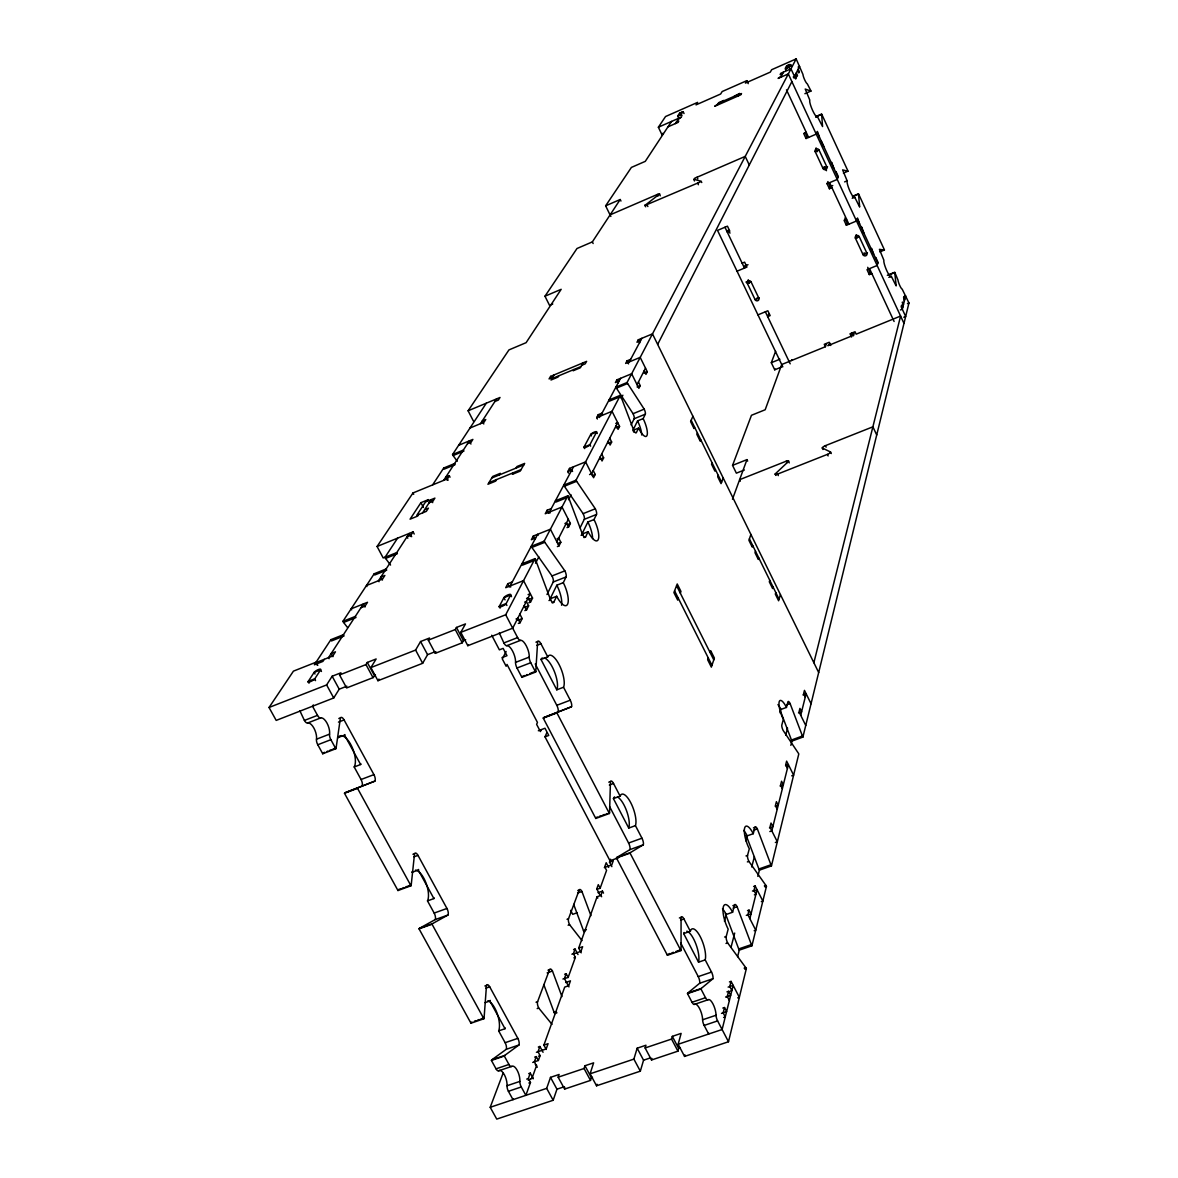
<?xml version="1.0" encoding="UTF-8"?>
<svg xmlns="http://www.w3.org/2000/svg" width="1178" height="1178" viewBox="0 0 1178 1178"><rect width="100%" height="100%" fill="white"/><g stroke="black" fill="none" stroke-linecap="round" stroke-linejoin="round"><path stroke-width="1.5" d="M535.961 642.172L537.654 641.524A5.154 1.796 69.1 0 1 540.952 643.777L547.755 656.868A17.979 6.243 69.3 0 1 559.079 664.554A17.979 6.243 69.3 0 1 563.54 687.245L570.27 700.203A5.139 1.782 69.6 0 1 571.551 706.726L543.632 717.652A5.198 1.855 69.7 0 0 543.249 718.109L595.774 818.46L609.394 813.497A5.183 1.782 70.5 0 0 609.556 812.629L610.454 781.559L608.776 782.177M499.281 632.925L503.875 642.938A5.227 1.885 69 0 0 506.805 645.691A10.469 3.77 69.1 0 1 512.621 651.154A10.469 3.77 69.1 0 1 515.552 662.389A5.213 1.87 69.2 0 0 517.009 668.014L521.883 677.335L535.607 672.064A5.227 1.855 69.3 0 0 535.799 671.254L537.654 641.524M412.948 854.256L414.553 853.652A4.992 2.061 70.9 0 1 417.984 855.375L446.948 908.459A4.977 2.032 71.5 0 1 448.038 914.997L435.227 919.591L419.486 928.308A5.036 2.106 71.7 0 0 419.059 928.868L470.964 1023.226L483.878 1018.764A5.036 2.032 72.5 0 0 484.099 1017.836L486.485 985.426A4.948 1.988 72.2 0 1 489.724 986.84L517.834 1038.363A4.948 1.958 72.7 0 1 518.997 1044.96L504.699 1055.429L491.815 1059.817A5.006 2.032 73 0 0 491.417 1060.436L496.041 1068.844A5.006 2.017 73 0 0 498.809 1070.758A10.028 4.035 73.2 0 1 504.302 1074.601A10.028 4.035 73.2 0 1 507.041 1085.733A5.006 2.003 73.2 0 0 508.41 1091.299L513.004 1099.648L513.299 1098.838M610.881 216.443L610.101 214.867L658.046 194.149L659.68 193.928L644.749 205.532L697.612 183.105C707.168 179.998 687.437 180.455 697.067 177.23L745.218 156.394L749.282 164.994M338.822 718.521L340.427 717.888A5.036 2.135 69.4 0 1 344.079 719.935L373.927 774.623A5.021 2.106 70 0 1 374.943 781.102L344.948 792.794A5.08 2.194 70.2 0 0 344.477 793.28L397.973 890.539L410.975 885.797A5.065 2.12 71.2 0 0 411.225 884.914L414.553 853.652M299.83 710.702L304.41 720.435A5.11 2.223 69.3 0 0 307.591 723.012A10.234 4.447 69.4 0 1 313.908 728.107A10.234 4.447 69.4 0 1 316.484 739.195A5.095 2.209 69.6 0 0 317.78 744.746L322.743 753.773L335.833 748.737A5.11 2.194 69.6 0 0 336.113 747.912L340.427 717.888M503.256 1072.746L490.21 1107.291L496.748 1119.1L553.174 1100.267L546.68 1088.354L550.509 1077.355L559.094 1074.469L558.151 1077.193L564.615 1089.076L590.502 1080.403L584.067 1068.49L584.965 1065.751L593.624 1062.85L590.075 1073.806L596.539 1085.792L640.331 1071.17L633.882 1059.11L637.165 1048.199L645.927 1045.239L645.117 1047.964L651.522 1059.994L677.939 1051.159L671.548 1039.07L672.314 1036.36L681.134 1033.386L678.145 1044.268L684.565 1056.416L728.49 1041.75L746.351 968.625A4.874 1.531 71.7 0 0 745.748 967.609L727.621 942.901A4.889 1.546 71.5 0 1 726.237 936.466L728.166 929.118A16.919 5.33 71.3 0 1 723.307 906.927A16.919 5.33 71.3 0 1 732.598 912.243L734.468 905.131A4.786 1.487 71.2 0 1 737.089 906.662L751.387 944.579A4.786 1.472 71.4 0 0 751.932 945.787L739.254 950.145A4.771 1.502 71.5 0 1 738.709 948.938L725.324 913.436M751.932 945.787L766.451 886.357A4.594 1.384 71 0 0 765.877 885.385L748.899 861.383A4.609 1.399 70.8 0 1 747.544 855.39L749.282 848.808A15.962 4.786 70.7 0 1 744.599 828.119A15.962 4.786 70.7 0 1 753.257 833.7L754.936 827.324A4.506 1.34 70.6 0 1 757.366 828.914L770.927 864.755A4.506 1.325 70.8 0 0 771.443 865.904L759.412 870.144A4.506 1.355 70.9 0 1 758.897 868.996L746.204 835.438M771.443 865.904L798.787 753.979A4.152 1.149 70 0 0 798.272 753.066L783.09 730.331A4.167 1.149 69.9 0 1 781.824 725.03L783.341 719.302A13.738 3.784 69.8 0 1 779.173 701.838A13.738 3.784 69.8 0 1 786.462 707.418L787.92 701.852A4.079 1.119 69.7 0 1 790.085 703.531L802.454 736.014A4.079 1.104 69.9 0 0 802.91 737.075L791.925 741.08A4.079 1.119 69.9 0 1 791.469 740.034L780.425 710.997M802.91 737.075L908.96 302.982L902.157 289.081A5.419 1.001 67.8 0 1 899.801 285.606A5.419 1.001 67.8 0 1 897.989 280.055L894.75 272.236L887.328 275.299M749.856 918.634L757.071 889.743L753.994 890.818M800.716 715.282L806.105 693.739L802.94 694.902M813.865 662.728L900.596 316.057L856.17 334.169L855.037 331.754L850.03 333.786L851.547 337.011M722.836 1008.073L724.499 1007.514L723.159 1012.844L725.265 1016.909L723.601 1017.468M729.359 1000.549L727.268 996.514L728.593 991.302L726.944 991.861M729.447 981.937L731.082 981.377L729.786 986.546L731.862 990.536L730.213 991.096M747.5 910.653L749.061 910.108L747.883 914.791L755.746 930.164L754.185 930.708M754.391 894.838L755.937 894.293L754.008 890.494L755.142 885.959L753.611 886.504M737.619 956.639L739.504 949.159M757.837 876.388L759.589 869.408M790.85 745.365L792.19 740.064M708.861 1033.239L708.655 1034.034L704.149 1025.434A5.11 1.693 72.2 0 1 702.603 1019.78A10.249 3.416 72.1 0 0 699.541 1008.486A10.249 3.416 72.1 0 0 694.534 1004.348A5.11 1.708 72 0 1 692.031 1002.272L687.496 993.614A5.124 1.723 72 0 1 687.79 993.025L699.644 983.277L712.94 978.727A5.051 1.649 71.8 0 0 711.527 972.071L705.195 959.879A17.67 5.787 71.5 0 0 700.262 936.687A17.67 5.787 71.5 0 0 690.337 931.283L683.947 918.973A5.065 1.679 71.4 0 0 681.061 917.382L679.382 917.971M731.023 947.318L734.689 933.079M751.726 866.993L754.406 856.597M785.741 735.101L787.552 728.078M724.426 921.211L726.237 914.467A16.919 5.36 71.3 0 0 722.497 908.842M745.865 840.886L747.205 835.85A15.947 4.815 70.7 0 0 743.716 830.416M780.042 712.852L780.94 709.451A13.738 3.814 69.8 0 0 777.951 704.591M684.565 1056.416L684.978 1054.87M677.939 1051.159L678.675 1048.435L672.314 1036.36M651.522 1059.994L651.964 1058.448M640.331 1071.17L643.556 1060.2L637.165 1048.199M780.425 594.596L778.614 600.765L775.33 594.095L775.801 592.549M875.563 258.232L875.784 257.452L878.066 262.355L877.139 265.477L867.023 269.674L869.305 274.592L871.823 273.546M700.984 181L701.764 182.546M869.305 274.592L870.012 272.221L867.73 267.318M773.062 586.983L772.606 588.514L769.308 581.814L769.779 580.298M873.664 254.124L871.617 248.44L871.381 249.206M596.539 1085.792L597.025 1084.231M758.794 557.93L758.308 559.432L754.995 552.688L755.481 551.201M863.769 232.773L861.722 227.089L861.471 227.84M590.502 1080.403L591.385 1077.664L584.965 1065.751M896.178 285.636L894.735 272.56L888.801 275.004M744.363 469.993L736.368 473.173L732.554 465.369L751.461 415.289L765.185 409.753L781.721 364.517L825.41 346.715L826.234 344.167M856.421 235.202L855.419 238.221L863.062 254.684A2.091 2.003 14.8 0 0 865.83 255.744A2.091 2.003 14.8 0 0 866.861 253.108L859.218 236.631A2.091 2.017 15.7 0 0 856.465 235.571A2.091 2.017 15.7 0 0 855.419 238.221L859.218 236.631M752.727 545.576L752.241 547.063L748.913 540.304L750.901 534.429M859.557 223.717L857.51 218.018L856.509 220.993L846.364 225.263L844.066 220.301L846.599 219.226M564.615 1089.076L565.013 1087.868M708.258 657.913L707.639 659.724L711.35 667.131L714.383 658.046L710.687 650.698L710.084 652.494M553.174 1100.267L556.958 1089.194L550.509 1077.355M846.364 225.263L847.144 223.01L844.847 218.063M601.619 896.738L600.913 895.398L602.444 891.113L598.012 892.703M791.572 360.497L791.837 359.746M556.944 1012.8L554.676 1013.581L555.029 1012.579M528.686 1073.659L530.277 1073.114L528.318 1078.547L530.483 1082.494L525.874 1095.334L521.28 1086.97A5.006 1.988 73.2 0 1 519.896 1081.389A10.042 4.005 73.1 0 0 517.142 1070.242A10.042 4.005 73.1 0 0 511.679 1066.399A5.006 2.003 73 0 1 508.94 1064.456L504.317 1056.033A5.021 2.017 72.9 0 1 504.699 1055.429M530.91 1078.93A2.871 1.207 -30.6 0 0 532.323 1077.369L536.461 1065.825A3.667 1.531 -30.5 0 0 535.386 1064.617M532.736 1062.453L538.375 1060.48L540.113 1055.621L537.993 1051.733L539.892 1046.476L538.331 1047.021M546.239 1049.465L543.883 1045.122L564.704 987.09L568.738 985.691L570.461 980.862L565.631 982.526M562.922 979.036L568.149 977.445L575.365 957.375L573.391 953.679L575.055 949.041L573.583 949.556M581.196 952.825L578.678 948.113L597.099 896.752L600.913 895.398M596.922 889.375L600.162 888.212L606.567 870.38L604.712 866.875L606.199 862.752L608.658 867.42M611.868 866.64L609.512 862.149L610.572 859.204M534.665 1057.122L536.255 1056.592L534.326 1061.908L537.256 1067.283M564.645 974.25L566.162 973.72L564.424 978.506L568.945 986.928M732.48 499.207L746.955 459.626L732.554 465.369M781.824 366.903L774.726 369.804L775.05 368.905M552.011 1024.359L538.744 1008.059A4.786 1.841 72.3 0 1 537.595 1001.683L549.537 969.671A4.683 1.767 72 0 1 552.453 971.025L561.965 996.603M582.02 940.604L569.622 924.715A4.521 1.664 71.5 0 1 568.503 918.781L579.208 890.038A4.417 1.605 71.2 0 1 581.932 891.481L590.958 915.659M774.726 369.804L771.31 362.706L775.625 351.294M678.351 598.35L677.689 600.088L673.904 592.578L677.232 583.979L680.972 591.444L680.324 593.167M723.204 478.003L721.069 483.613L717.696 476.766L718.241 475.367M830.225 186.61L827.913 181.618L827.074 183.753L829.4 188.76L830.225 186.61L832.758 185.535M835.732 172.297L836.012 171.605L838.324 176.597L837.249 179.424L827.074 183.753M715.444 469.654L714.884 471.053L711.512 464.176L712.072 462.792M833.803 168.13L831.756 162.431L831.477 163.124M768.66 314.173L767.673 316.632L770.147 315.616L767.835 310.771L757.955 314.865M859.675 206.754L858.482 194.105L852.519 196.623M700.807 439.85L700.233 441.205L696.831 434.299L697.405 432.944M823.731 146.396L821.39 141.36M816.398 148.988L815.235 151.712L823.01 168.469A2.106 2.047 21.1 0 0 825.793 169.544A2.106 2.047 21.1 0 0 826.838 166.834L819.049 150.077A2.106 2.047 22.8 0 0 816.266 149.002A2.106 2.047 22.8 0 0 815.235 151.712L819.049 150.077M694.578 427.187L694.004 428.527L690.602 421.591L692.914 416.276M819.446 137.163L817.399 131.45L816.236 134.115L806.046 138.518L803.69 133.467L806.238 132.378M618.597 857.702L610.013 860.779L545.002 736.839L546.886 732.598M806.046 138.518L806.945 136.515L805.192 132.731M541.232 729.653L540.393 731.538L536.608 724.337L537.462 722.453L507.041 664.466L506.142 666.262L502.299 658.958L506.098 651.463M745.88 264.962L744.481 268.083L724.956 227.236M683.152 111.689L684.035 113.544M552.158 602.827L553.793 602.194L556.679 596.259A17.317 5.816 68.7 0 0 567.59 604.226A17.317 5.816 68.7 0 0 563.29 582.668L566.088 576.94A4.889 1.62 68.6 0 0 564.866 570.874L544.825 542.292A4.918 1.649 68.3 0 1 544.162 541.158L567.87 495.791A4.727 1.517 68.1 0 1 568.429 497.028L582.624 534.665A4.727 1.517 68.4 0 0 585.554 536.962L588.116 531.69A16.345 5.183 68.3 0 0 598.203 539.657A16.345 5.183 68.3 0 0 594.021 519.557L596.51 514.447A4.624 1.458 68.2 0 0 595.317 508.778L576.631 481.287A4.653 1.472 68 0 1 576.013 480.212L620.379 395.293A4.285 1.252 67.6 0 1 620.88 396.426L633.764 430.397A4.27 1.237 67.8 0 0 636.326 432.665L638.55 428.1A14.107 4.049 67.8 0 0 646.943 435.61A14.107 4.049 67.8 0 0 643.159 418.617L645.323 414.185A4.197 1.193 67.8 0 0 644.189 409.149L627.609 383.513A4.211 1.207 67.5 0 1 627.064 382.526L796.166 58.9L802.954 74.435A5.566 1.031 66.9 0 0 804.736 79.942A5.566 1.031 66.9 0 0 807.298 83.829L811.009 91.03L804.883 93.71M553.793 602.194A5.006 1.693 68.8 0 1 550.627 599.896A17.302 5.846 68.7 0 1 550.126 598.822L556.811 585.216L563.29 582.668M582.447 535.165A16.33 5.213 68.3 0 1 581.917 534.149L587.881 522.016L594.021 519.557M643.159 418.617L637.563 420.899L632.895 430.397L638.55 428.1M546.99 594.537L553.204 582.02A4.889 1.649 68.6 0 0 551.996 575.939L531.882 547.446A4.918 1.664 68.3 0 1 531.219 546.327L544.162 541.158M580.136 527.685L584.288 519.321A4.624 1.472 68.2 0 0 583.11 513.652L564.365 486.249A4.638 1.487 68 0 1 563.747 485.159L576.013 480.212M631.114 424.919L634.176 418.735A4.182 1.207 67.7 0 0 633.057 413.699L616.418 388.136A4.211 1.222 67.5 0 1 615.873 387.135L627.064 382.526M518.335 623.427L520.043 622.764L522.163 618.568L519.866 614.15M524.858 610.602L526.551 609.939L528.627 605.845L526.345 601.472L524.666 602.12M528.834 602.768L530.512 602.105L532.559 598.071L523.533 580.636L505.715 587.689L507.836 583.699L512.268 581.947M557.371 546.592L558.976 545.944L560.831 542.278L558.711 538.125L557.106 538.758M567.016 527.611L568.591 526.978L570.388 523.444L562.009 507.011L545.252 513.741L547.122 510.251L551.289 508.587M593.226 470.523L595.214 474.469L593.579 477.694L585.599 461.879L569.504 468.402L567.781 471.612L568.532 473.1M601.678 453.972L603.637 457.844L602.046 460.981L600.103 457.079M609.748 438.187L611.662 442.015L610.13 445.034L608.201 441.205M597.393 419.015L596.672 417.601L612.03 411.299L619.569 426.421L618.082 429.352L616.197 425.567M638.432 382.011L640.228 385.648L638.874 388.342L631.644 373.75L616.86 379.861L615.417 382.555L619.127 381.024M630.657 359.334L627.035 360.836L625.651 363.413L640.199 357.376L647.282 371.747L645.956 374.354L644.175 370.761M793.839 77.969L797.491 75.421L796.313 72.889M556.841 541.777L568.297 519.336M637.062 384.705L645.515 368.154M657.648 344.403L791.881 81.576M535.519 563.246L538.817 556.899M568.532 499.737L571.08 494.863M621.189 398.473L622.882 395.219M528.083 594.596L530.306 593.712L512.71 628.183L467.828 645.691L460.789 632.365L505.701 614.769L535.033 558.637A5.021 1.708 68.4 0 1 535.622 559.948L550.627 599.896L548.977 600.544M504.508 605.139A3.033 0.825 -27.7 0 0 506.039 603.799L510.663 595.023A3.873 1.045 -27.6 0 0 508.086 594.831A3.873 1.045 -27.6 0 0 503.904 597.673L499.236 606.479L500.09 608.142M573.524 466.768L549.434 512.062L549.964 513.093M600.515 416.025L620.556 378.344M629.288 361.911L641.833 338.322M780.646 77.277L783.37 72.182M791.469 66.778C791.307 61.138 783.12 67.44 785.903 70.076M558.976 545.944L550.406 529.216L533.325 536.034L531.381 539.701L535.651 537.993M596.672 417.601L598.218 414.7L602.046 413.139L602.753 414.553M818.681 672.535L652.479 333.875L638.285 339.794L636.974 342.253L640.523 340.781M467.828 645.691L468.255 644.881M435.389 651.625L427.57 654.673L422.652 663.302L377.961 680.722L370.879 667.587L415.598 650.065L420.561 641.539L429.514 638.02L428.291 640.14L435.3 653.319L462.262 642.79L463.425 640.67L465.678 639.787M460.789 632.365L465.472 623.913L456.446 627.447L455.268 629.553L428.291 640.14M435.3 653.319L436.051 651.979M748.221 83.653L746.823 80.664L745.424 83.093L770.309 72.108L771.634 69.723L796.166 58.9M583.154 362.795L580.209 367.845L573.171 370.761L573.922 369.494M738.267 95.919L739.71 93.415L734.306 96.257M513.328 472.746L512.401 474.307L520.161 471.141L524.666 463.396L516.965 466.532L516.052 468.078M377.961 680.722L378.948 679.088M496.601 479.564L495.658 481.125L487.942 484.276L492.684 476.457L500.326 473.335L499.398 474.881M558.755 375.826L557.989 377.093L551.01 380.008L554.102 374.913M723.395 101.058L723.778 100.424L718.742 102.648L717.225 105.181M346.877 686.2L339.22 689.189L333.727 697.965L276.197 720.406L269.04 707.477L326.615 684.933L332.152 676.231L340.913 672.8L339.558 674.95L346.612 687.952L373.028 677.644L375.443 675.038M581.667 365.313L585.171 363.855L586.629 361.351L550.612 376.371L549.066 378.904L552.541 377.461M370.879 667.587L376.135 658.973L367.3 662.434L365.975 664.583L339.558 674.95M313.348 704.945L312.523 706.24L317.515 715.355A5.124 2.209 69.3 0 0 320.681 717.932A10.249 4.403 69.4 0 1 326.969 723.056A10.249 4.403 69.4 0 1 329.56 734.144A5.11 2.194 69.5 0 0 330.871 739.696L335.833 748.737M407.779 538.243L407.028 536.8L410.901 535.224L413.08 531.867L414.214 534.032M397.604 538.14L384.941 557.4A4.55 1.767 68 0 0 385.589 558.446L397.369 553.689A4.55 1.752 68 0 1 396.721 552.644L383.189 557.945L377.078 546.474L412.977 492.964L447.375 478.842L449.333 475.824L450.04 477.208M313.024 680.383A3.004 0.78 -28.8 0 0 314.644 679.014L320.578 669.884A3.829 1.001 -28.7 0 0 318.384 669.56A3.829 1.001 -28.7 0 0 314.114 672.417L308.135 681.576L309.019 683.196M422.534 512.916L431.148 499.649L432.709 502.638M443.679 480.359L469.315 440.896L470.95 444.047M480.506 423.668L496.586 398.915M675.436 123.557L678.955 118.153M324.244 659.341L322.89 661.418L314.364 664.79L330.871 639.669L343.431 634.692A4.903 2.032 68.6 0 1 344.02 635.958L331.46 640.95A4.903 2.047 68.6 0 0 330.871 639.669M418.735 514.462L417.675 516.082L410.077 519.174L420.914 502.682L428.409 499.619L427.393 501.18M746.823 80.664L722.158 91.545L720.656 94.004L696.036 104.871L697.626 102.368L665.541 116.534L658.369 127.224L661.948 134.675L662.846 133.305M347.598 627.609L343.593 622.455A4.8 1.973 68.4 0 1 342.901 621.366L374.192 573.774L386.119 568.974A4.638 1.811 68.1 0 1 386.678 570.181L374.737 574.982A4.624 1.826 68.1 0 0 374.192 573.774M432.606 484.909L443.694 468.034L454.605 463.543A4.197 1.487 67.5 0 1 455.091 464.647L444.194 469.139A4.197 1.502 67.5 0 0 443.694 468.034M457.226 461.32L453.118 455.533A4.123 1.458 67.4 0 1 452.543 454.561L486.308 403.2M552.776 303.983L549.537 305.352L544.972 296.223L576.984 248.514L592.343 241.902L620.202 199.509L620.968 201.055M671.534 121.422L645.279 161.357L631.393 167.423L605.625 205.826L609.659 214.072M269.04 707.477L293.44 671.136L316.057 662.198L317.78 665.364M473.365 421.002L468.108 410.783L508.955 349.91L526.095 342.68L561.17 289.317L544.972 296.223M775.949 475.426L775.227 473.909L788.538 461.378L789.26 462.88M687.79 993.025L701.278 988.43L712.94 978.727M491.815 1059.817L506.275 1049.303L518.997 1044.96M681.061 917.382L681.061 949.674A5.139 1.723 71.6 0 1 680.928 950.602L667.411 955.27L616.477 857.996A5.154 1.782 70.9 0 1 616.83 857.451L630.407 852.577L643.321 844.803A5.08 1.708 70.8 0 0 641.966 838.206L635.443 825.631A17.803 6.023 70.5 0 0 630.731 802.674A17.803 6.023 70.5 0 0 620.129 796.166L613.532 783.488A5.11 1.738 70.3 0 0 610.454 781.559M616.83 857.451L629.935 849.618L643.321 844.803M680.28 115.179L683.137 111.719L679.426 113.397L677.674 116.077L680.28 115.179L679.618 113.176L683.152 111.615M419.486 928.308L432.473 923.655L448.038 914.997M786.565 66.159C800.186 61.565 777.127 73.404 789.024 66.984L789.687 68.398M658.369 127.224L681.429 117.064L678.116 119.449M782.722 73.389L780.175 74.508L780.823 73.286L790.983 68.825L795.68 78.97L796.299 77.748L795.135 75.215M798.095 67.087L799.626 66.41L794.502 76.437L793.236 76.997M718.389 103.266L739.372 94.034M676.29 122.262L678.778 121.157L677.939 122.468L667.955 126.856M717.976 103.914L714.693 106.3L740.785 94.814L741.507 93.563L738.974 94.667M781.308 76.055L778.098 78.411L788.318 73.905L903.968 323.361M661.948 134.675L663.376 134.042M605.625 205.826L620.202 199.509M815.677 116.651L821.655 114.06L848.027 171.149L843.433 173.151M815.632 116.946L821.626 114.34L822.568 126.561L817.503 116.769A9.321 1.752 67 0 1 812.673 110.555A9.321 1.752 67 0 1 809.787 100.086L805.237 89.057L810.876 91.104M823.01 168.469L826.838 166.834M844.626 181.883L847.129 180.808L842.623 169.882L847.91 171.237M829.4 188.76L831.933 187.67M852.548 196.328L858.497 193.796L884.457 249.957L879.892 251.915M852.209 198.272L854.727 197.212L859.542 206.813M742.14 263.195L744.614 262.149L746.955 267.038L737.045 271.19M744.717 266.081L748.001 264.697M745.939 282.102L748.413 281.056A2.061 1.958 23.8 0 1 748.266 279.746M751.063 281.881L747.353 283.442L755.098 299.624A2.061 1.958 22.8 0 0 757.822 300.67A2.061 1.958 22.8 0 0 758.809 298.078L751.063 281.881A2.061 1.973 23.8 0 0 748.339 280.835A2.061 1.973 23.8 0 0 747.353 283.442L748.413 281.056L749.37 283.088M468.108 410.783L500.017 397.472L498.353 400.064L494.907 401.492M551.805 378.712L580.96 366.564M755.098 299.624L758.809 298.078M863.062 254.684L866.861 253.108M469.993 428.026L484.011 422.21L485.763 419.515L482.258 420.958L483.805 423.962M458.625 445.313L472.879 439.409L471.067 442.221L467.489 443.708M644.16 373.028L647.282 371.747M452.543 454.561L463.322 450.114A4.138 1.443 67.4 0 0 463.896 451.086L453.118 455.533M616.418 388.136L627.609 383.513M888.83 277.36L891.334 276.329L896.046 285.724M637.077 386.944L640.228 385.648M620.379 395.293L609.055 399.96A4.27 1.266 67.6 0 1 609.556 401.094L620.88 396.426M449.333 475.824L445.637 477.34L447.066 480.094M904.13 296.458L905.646 295.825L902.304 309.21L900.419 309.976M633.057 413.699L644.189 409.149M907.428 303.6L908.96 302.982M615.77 423.432L617.684 422.637L591.592 473.747L589.574 474.557M634.176 418.735L645.323 414.185M771.31 362.706L779.851 359.216M429.101 502.8L432.871 501.268L434.903 498.117L425.508 501.961L416.835 515.228L426.333 511.355L428.409 508.16L424.625 509.706M491.771 478.003L523.798 464.927M616.285 427.761L619.569 426.421M829.975 343.372L827.884 345.699L853.652 335.2L854.138 333.521L851.65 334.537L852.15 332.859L853.505 335.745M488.929 482.685L521.088 469.566M903.776 317.221L905.661 316.455L901.185 306.795L901.597 305.176L902.716 307.591M608.334 443.37L611.662 442.015M377.078 546.474L413.08 531.867M567.781 471.612L571.816 469.993L572.567 471.465M600.25 459.229L603.637 457.844M564.365 486.249L576.631 481.287M592.21 475.676L595.214 474.469M567.87 495.791L555.427 500.797A4.727 1.546 68.1 0 1 555.987 502.034L568.429 497.028M543.632 717.652L571.551 706.726M583.11 513.652L595.317 508.778M564.925 523.503L566.5 522.87L568.591 526.978M567.236 524.696L570.388 523.444M360.939 607.745L365.047 606.096L367.507 602.297L351.132 608.849L351.677 609.851M584.288 519.321L596.51 514.447M344.948 792.794L374.943 781.102M342.901 621.366L355.3 616.433A4.815 1.958 68.4 0 0 355.977 617.522L343.593 622.455M531.882 547.446L544.825 542.292M557.636 543.559L560.831 542.278M581.917 534.149L588.116 531.69M581.063 535.298L582.624 534.665M583.994 537.58L585.554 536.962M535.033 558.637L521.898 563.85A5.006 1.723 68.5 0 1 522.487 565.16L535.622 559.948M788.538 461.378A3.092 0.839 -25.8 0 0 786.197 461.202L739.622 479.682L740.358 481.169M822.995 449.51L822.273 447.993A3.107 0.854 -25.5 0 1 825.41 445.652L872.883 426.819L876.712 434.947M775.227 473.909A3.122 0.854 -25.8 0 0 777.568 474.101L827.383 454.384A3.136 0.869 -25.5 0 0 830.549 452.013L831.27 453.545M551.996 575.939L564.866 570.874M553.204 582.02L566.088 576.94M308.312 681.311L314.806 678.764L315.395 679.839M506.157 603.548L499.369 606.228L499.943 607.333M526.566 598.409L528.245 597.747L530.512 602.105M528.377 599.705L532.559 598.071M524.416 607.495L528.627 605.845M550.126 598.822L556.679 596.259M516.038 618.995L517.746 618.332L520.043 622.764M517.922 620.232L522.163 618.568M304.41 720.435L317.515 715.355M503.875 642.938L517.613 637.592A5.242 1.855 69 0 0 520.514 640.361A10.484 3.725 69.1 0 1 526.301 645.868A10.484 3.725 69.1 0 1 529.246 657.103A5.227 1.841 69.2 0 0 530.733 662.728L535.607 672.064M307.591 723.012L320.681 717.932M506.805 645.691L520.514 640.361M501.961 657.648L506.982 655.704L503.139 648.386L499.384 649.844L491.712 635.236M338.439 722.114L344.079 719.935M536.726 645.411L540.952 643.777M316.484 739.195L329.56 734.144M515.552 662.389L529.246 657.103M317.78 744.746L330.871 739.696M517.009 668.014L530.733 662.728M337.674 736.795L338.101 737.575L344.55 735.101A17.552 7.436 69.7 0 1 344.904 734.571M563.54 687.245L556.796 689.822L540.996 659.459L547.755 656.868M324.672 752.3L323.037 752.933A5.11 2.223 69.6 0 1 322.743 753.773M327.116 751.373L327.94 751.049M329.575 750.43L331.209 749.797M332.844 749.164L336.113 747.912M524.666 675.539L522.09 676.511A5.227 1.87 69.3 0 1 521.883 677.335M526.375 674.876L527.229 674.552M529.805 673.566L530.66 673.227M531.514 672.903L535.799 671.254M362.044 785.976A5.006 2.12 70.1 0 0 361.057 779.512L354.195 766.966L360.63 764.522A17.552 7.436 69.7 0 0 360.939 763.904M361.057 779.512L373.927 774.623M558.063 711.836A5.124 1.796 69.6 0 0 556.796 705.313L570.27 700.203M344.477 793.28L357.538 788.347A5.095 2.165 70.2 0 1 358.009 787.846M543.249 718.109L556.929 712.94A5.213 1.826 69.7 0 1 557.312 712.484M538.331 730.758L544.987 728.24L548.757 735.44L545.002 736.839M786.948 704.68L790.085 703.531M780.94 709.451L786.462 707.418M798.493 712.926L801.6 711.792L799.921 708.405L799.037 711.895L805.752 725.457M413.979 856.848L417.984 855.375M609.35 785.019L613.532 783.488M418.617 869.452A17.39 7.171 71.2 0 0 418.293 870.027L411.888 872.368A17.375 7.215 71.2 0 1 412.58 871.293M635.443 825.631L628.743 828.06L613.429 798.625L620.129 796.166M791.469 740.034L802.454 736.014M400.667 888.772L398.223 889.655A5.051 2.135 71.2 0 1 397.973 890.539M402.287 888.183L403.907 887.579M405.541 886.99L407.161 886.401M407.971 886.106L411.225 884.914M597.644 816.972L595.95 817.591A5.168 1.811 70.5 0 1 595.774 818.46M599.352 816.354L601.045 815.736M602.753 815.102L604.447 814.484M606.155 813.865L607.009 813.556M608.702 812.938L609.556 812.629M785.549 765.656L788.376 764.625L771.811 830.858L769.838 831.565M435.227 919.591A4.962 2.047 71.5 0 0 434.167 913.068L427.496 900.89L433.902 898.578A17.39 7.171 71.2 0 0 434.167 897.916M791.734 775.816L793.619 775.139L786.624 761.121L785.667 764.905L787.434 768.424M780.057 785.976L783.326 784.798L781.559 781.25L780.572 785.152L782.354 788.715M434.167 913.068L446.948 908.459M629.935 849.618A5.08 1.738 70.8 0 0 628.596 843.021L641.966 838.206M419.059 928.868L432.031 924.215A5.051 2.091 71.7 0 1 432.473 923.655M616.477 857.996L630.068 853.108A5.168 1.767 70.9 0 1 630.407 852.577M609.512 862.149L613.252 860.809L611.78 864.917L604.314 867.597M775.301 806.297L778.216 805.266L776.405 801.658L775.389 805.678L777.2 809.286M577.765 890.553L579.208 890.038M753.434 827.854L754.936 827.324M577.603 893.027L581.932 891.481M753.611 830.254L757.366 828.914M747.205 835.85L753.257 833.7M769.47 827.898L772.856 826.691L771.016 823.054L769.97 827.206L777.333 841.799L775.36 842.506M577.117 912.759L572.714 914.319L570.608 910.344M567.03 919.296L568.503 918.781M746.013 855.935L747.544 855.39M568.135 925.231L569.622 924.715M747.367 861.913L748.899 861.383M573.671 904.38L583.508 930.738L586.394 929.722M758.897 868.996L770.927 864.755M584.73 931.607L584.008 931.857A4.417 1.605 71.6 0 1 583.508 930.738M578.678 948.113L582.624 946.729L580.975 951.338L573.642 953.915M764.36 885.915L765.877 885.385M571.904 954.209L573.391 953.679M752.462 891.039L754.008 890.494M764.92 886.901L766.451 886.357M484.894 985.971L486.485 985.426M485.734 988.224L489.724 986.84M680.604 920.136L683.947 918.973M573.877 957.891L575.365 957.375M548.006 970.201L549.537 969.671M732.878 905.691L734.468 905.131M547.152 972.881L552.453 971.025M733.128 908.032L737.089 906.662M761.312 901.612L762.858 901.082L755.142 885.959M726.237 914.467L732.598 912.243M485.1 1002.655L489.871 1000.991A17.272 6.906 72.5 0 1 490.151 1000.372M705.195 959.879L698.539 962.161L683.682 933.594L690.337 931.283M746.307 915.335L751.019 913.937L749.061 910.108M471.995 1022.018L471.185 1022.298A5.021 2.061 72.6 0 1 470.964 1023.226M474.41 1021.179L476.015 1020.619M477.635 1020.074L479.255 1019.515M480.86 1018.955L484.099 1017.836M668.397 954.062L670.076 953.473M671.769 952.899L673.463 952.31M675.995 951.441L676.835 951.147M677.674 950.852L681.061 949.674M536.049 1002.228L537.595 1001.683M724.617 937.025L726.237 936.466M537.183 1008.589L538.744 1008.059M726.001 943.46L727.621 942.901M506.275 1049.303A4.933 1.973 72.8 0 0 505.126 1042.707L498.662 1030.897L505.009 1028.718A17.272 6.906 72.5 0 0 505.259 1028.011M543.78 984.543L554.131 1012.403L556.399 1011.622M738.709 948.938L751.387 944.579M505.126 1042.707L517.834 1038.363M680.751 943.063L698.245 976.606L711.527 972.071M744.143 968.154L745.748 967.609M744.746 969.17L746.351 968.625M491.417 1060.436L504.317 1056.033M687.496 993.614L700.984 989.019A5.139 1.693 71.9 0 1 701.278 988.43M543.883 1045.122L548.064 1043.693L546.194 1048.935L536.417 1052.278M728.137 987.105L733.158 985.368L722.114 1029.513L678.145 1044.268M496.041 1068.844L508.94 1064.456M692.031 1002.272L705.504 997.692A5.124 1.679 71.9 0 0 708.007 999.783A10.263 3.372 72 0 1 712.97 1003.936A10.263 3.372 72 0 1 716.062 1015.245A5.124 1.679 72.1 0 0 717.608 1020.899L728.49 1041.75M538.537 1056.165L540.113 1055.621M498.809 1070.758L511.679 1066.399M694.534 1004.348L708.007 999.783M726.546 996.706L730.669 995.307L728.593 991.302M725.619 997.074L727.268 996.514M737.708 997.884L739.342 997.324L731.082 981.377M507.041 1085.733L519.896 1081.389M526.728 1079.092L528.318 1078.547M702.603 1019.78L716.062 1015.245M721.481 1013.404L726.605 1011.563L724.499 1007.514M528.878 1083.024L530.483 1082.494M508.41 1091.299L521.28 1086.97M704.149 1025.434L717.608 1020.899M558.151 1077.193L584.067 1068.49M645.117 1047.964L671.548 1039.07M490.21 1107.291L546.68 1088.354M590.075 1073.806L633.882 1059.11M556.958 1089.194L564.468 1086.676M591.385 1077.664L592.475 1077.296M643.556 1060.2L650.668 1057.815M678.675 1048.435L680.339 1047.875M884.339 250.075L879.406 249.338L883.868 260.205A9.13 1.693 67.7 0 0 886.872 270.866A9.13 1.693 67.7 0 0 891.334 276.329M822.273 447.993L830.549 452.013M385.589 558.446L390.551 565.057M357.538 788.347L410.975 885.797M432.031 924.215L483.878 1018.764M536.255 1056.592L538.375 1060.48M321.447 671.475L320.578 669.884L314.114 672.417L314.997 674.022M316.882 664.819L315.733 662.699L332.785 655.969L335.45 651.832L331.195 653.525L332.918 656.676M326.615 684.933L333.727 697.965M530.277 1073.114L532.971 1078.032M314.629 679.029L315.513 680.634M532.309 1077.384L533.119 1078.857M344.55 735.101L360.63 764.522M418.293 870.027L433.902 898.578M489.871 1000.991L505.009 1028.718M329.089 658.708L328.515 657.648L363.413 603.946L365.047 606.994M539.892 1046.476L543.058 1052.293M332.152 676.231L339.22 689.189M367.3 662.434L374.339 675.465M365.975 664.583L373.028 677.644M566.162 973.72L568.149 977.445M379.021 581.711L378.491 580.71L409.208 533.443L410.827 536.505M415.598 650.065L422.652 663.302M575.055 949.041L578 954.563M366.976 586.556L366.446 585.554L382.511 579.09L384.867 575.468L380.847 577.087L382.438 580.062M420.561 641.539L427.57 654.673M410.901 535.224L411.667 536.667M600.103 895.236L596.76 888.919L598.291 884.663L600.162 888.212M456.446 627.447L463.425 640.67M597.099 896.752L597.806 898.092M455.268 629.553L462.262 642.79M602.444 891.113L603.504 893.115M420.914 502.682L423.432 507.468M412.977 492.964L413.699 494.333M505.053 599.882L503.904 597.673L510.663 595.023L511.517 596.672M506.025 603.813L506.893 605.463M535.239 663.965L556.796 705.313M609.615 806.606L628.596 843.021M505.701 614.769L517.613 637.592M556.929 712.94L609.394 813.497M630.068 853.108L680.928 950.602M700.984 989.019L705.504 997.692M524.269 605.551L526.551 609.939M510.722 587.012L510.162 585.922L537.595 534.341L538.125 535.386M507.836 583.699L509.529 586.953M447.375 478.842L448.096 480.226M533.325 536.034L534.945 539.171M547.122 510.251L548.683 513.328M569.504 468.402L570.638 470.626M584.7 448.597L583.964 447.139L590.708 434.461A3.313 0.78 -26.6 0 1 594.227 432.135A3.313 0.78 -26.6 0 1 596.569 432.061L597.29 433.504M674.582 590.841L711.968 665.305M591.43 435.904L590.708 434.461L596.569 432.061L589.884 444.724A3.357 0.795 -26.7 0 1 586.32 447.08A3.357 0.795 -26.7 0 1 583.964 447.139L589.884 444.724L590.62 446.182M550.612 376.371L552.099 379.331M598.218 414.7L599.631 417.527M676.57 585.687L713.78 659.857M616.86 379.861L618.406 382.983M627.035 360.836L628.551 363.899M592.343 241.902L593.138 243.537M638.285 339.794L639.772 342.798M811.053 703.752L804.456 690.382L803.602 693.783L805.266 697.126M691.177 420.266L721.599 482.2M749.414 538.832L779.07 599.219M746.955 459.626L747.662 461.099M647.09 204.943L647.871 206.548M777.568 474.101L778.305 475.617M644.896 205.178L645.677 206.783M659.518 194.193L660.284 195.784M657.309 194.444L658.075 196.034M786.197 461.202L786.919 462.718M729.977 233.17L728.416 229.901L727.312 232.154L729.8 231.094L727.444 226.176L717.52 230.402L782.81 366.814M765.361 311.802L790.202 363.811M697.067 177.23L697.832 178.835M825.41 445.652L826.131 447.169M697.612 183.105L698.392 184.725M827.383 454.384L828.119 455.915M693.724 179.38L694.49 180.985M682.047 115.812L681.385 114.413L677.689 116.048L678.351 117.447M825.41 346.715L824.276 344.3L829.238 342.268L830.755 345.478M786.61 66.086L787.478 67.971M817.12 132.127L838.059 177.304M857.26 218.755L877.831 263.136M824.924 167.35L826.47 170.692M817.076 151.756L816.104 149.665A2.106 2.047 22.8 0 1 816.133 147.898M857.128 238L856.17 235.953A2.091 2.003 15.7 0 1 855.994 235.011M786.492 89.852L808.594 137.428M829.606 182.678L848.896 224.188M869.541 268.628L894.102 321.476M798.213 69.178L799.376 71.696L798.758 72.889L797.594 70.385M904.719 299.536L903.614 297.151L904.321 301.141M903.482 304.484L902.377 302.069L903.084 306.103M795.695 74.111L796.873 76.629M530.733 1078.857A3.74 1.561 -30.6 0 1 528.245 1080.197M312.862 680.354A3.902 1.031 -28.8 0 1 309.387 682.003A3.902 1.031 -28.8 0 1 307.914 681.679M504.331 605.124A3.961 1.075 -27.7 0 1 500.753 606.817A3.961 1.075 -27.7 0 1 499.001 606.582M633.808 432.135A14.092 4.079 67.8 0 1 633.352 431.281M637.563 420.899A14.092 4.079 67.8 0 1 641.745 435.021M667.543 954.489A5.139 1.738 71.6 0 1 667.411 955.27M698.245 976.606A5.051 1.664 71.8 0 1 699.644 983.277M683.682 933.594A17.655 5.831 71.6 0 1 684.138 932.461M686.803 931.165A17.655 5.831 71.6 0 1 695.904 944.064A17.655 5.831 71.6 0 1 698.539 962.161M613.429 798.625A17.788 6.052 70.5 0 1 614.621 796.888M617.405 796.917A17.788 6.052 70.5 0 1 626.608 810.906A17.788 6.052 70.5 0 1 628.743 828.06M540.996 659.459A17.964 6.273 69.4 0 1 542.351 657.957M544.251 657.869A17.964 6.273 69.4 0 1 554.499 671.813A17.964 6.273 69.4 0 1 556.796 689.822M556.811 585.216A17.302 5.846 68.7 0 1 561.567 605.242M587.881 522.016A16.33 5.213 68.3 0 1 592.622 538.567M854.727 197.212A9.218 1.723 67.4 0 1 850.074 191.381A9.218 1.723 67.4 0 1 847.129 180.808M338.101 737.575A17.537 7.466 69.7 0 1 350.749 744.481A17.537 7.466 69.7 0 1 354.195 766.966M415.481 870.086A17.375 7.215 71.2 0 1 425.862 882.631A17.375 7.215 71.2 0 1 427.496 900.89M487.898 1000.696A17.258 6.95 72.5 0 1 497.175 1013.492A17.258 6.95 72.5 0 1 498.662 1030.897M554.676 1013.581A4.683 1.782 72.4 0 1 554.131 1012.403M827.545 166.687A2.106 2.032 21.1 0 1 824.055 166.716M867.45 252.696A2.091 2.003 14.8 0 1 864.107 252.843M759.162 298.078A2.061 1.958 22.8 0 1 756.894 298.078"/></g></svg>
